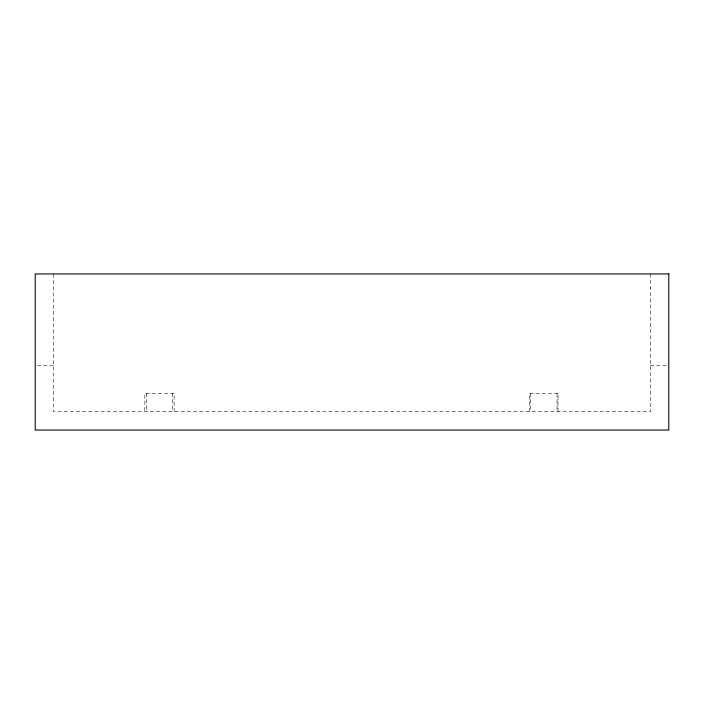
<?xml version="1.0" encoding="UTF-8"?>
<svg xmlns="http://www.w3.org/2000/svg" width="704" height="704" viewBox="0 0 704 704"><rect width="100%" height="100%" fill="white"/><g stroke="black" fill="none" stroke-linecap="round" stroke-linejoin="round"><path stroke-width="0.53" stroke-dasharray="3.52 2.64" d="M37.365 365.772L53.566 365.772M650.434 365.772L667.718 365.772M650.434 273.944L650.434 411.69L53.566 411.69L53.566 273.944M557.999 411.69L557.999 393.325L529.514 393.325L529.514 411.69M557.058 393.325L557.058 411.69M530.446 393.325L530.446 411.69M174.134 411.69L174.134 393.325L144.848 393.325L144.848 411.69M172.401 393.325L172.401 411.69M146.714 393.325L146.714 411.69"/><path stroke-width="1.06" d="M668.8 273.944L35.2 273.944L35.2 430.056L668.8 430.056L668.8 273.944"/></g></svg>
